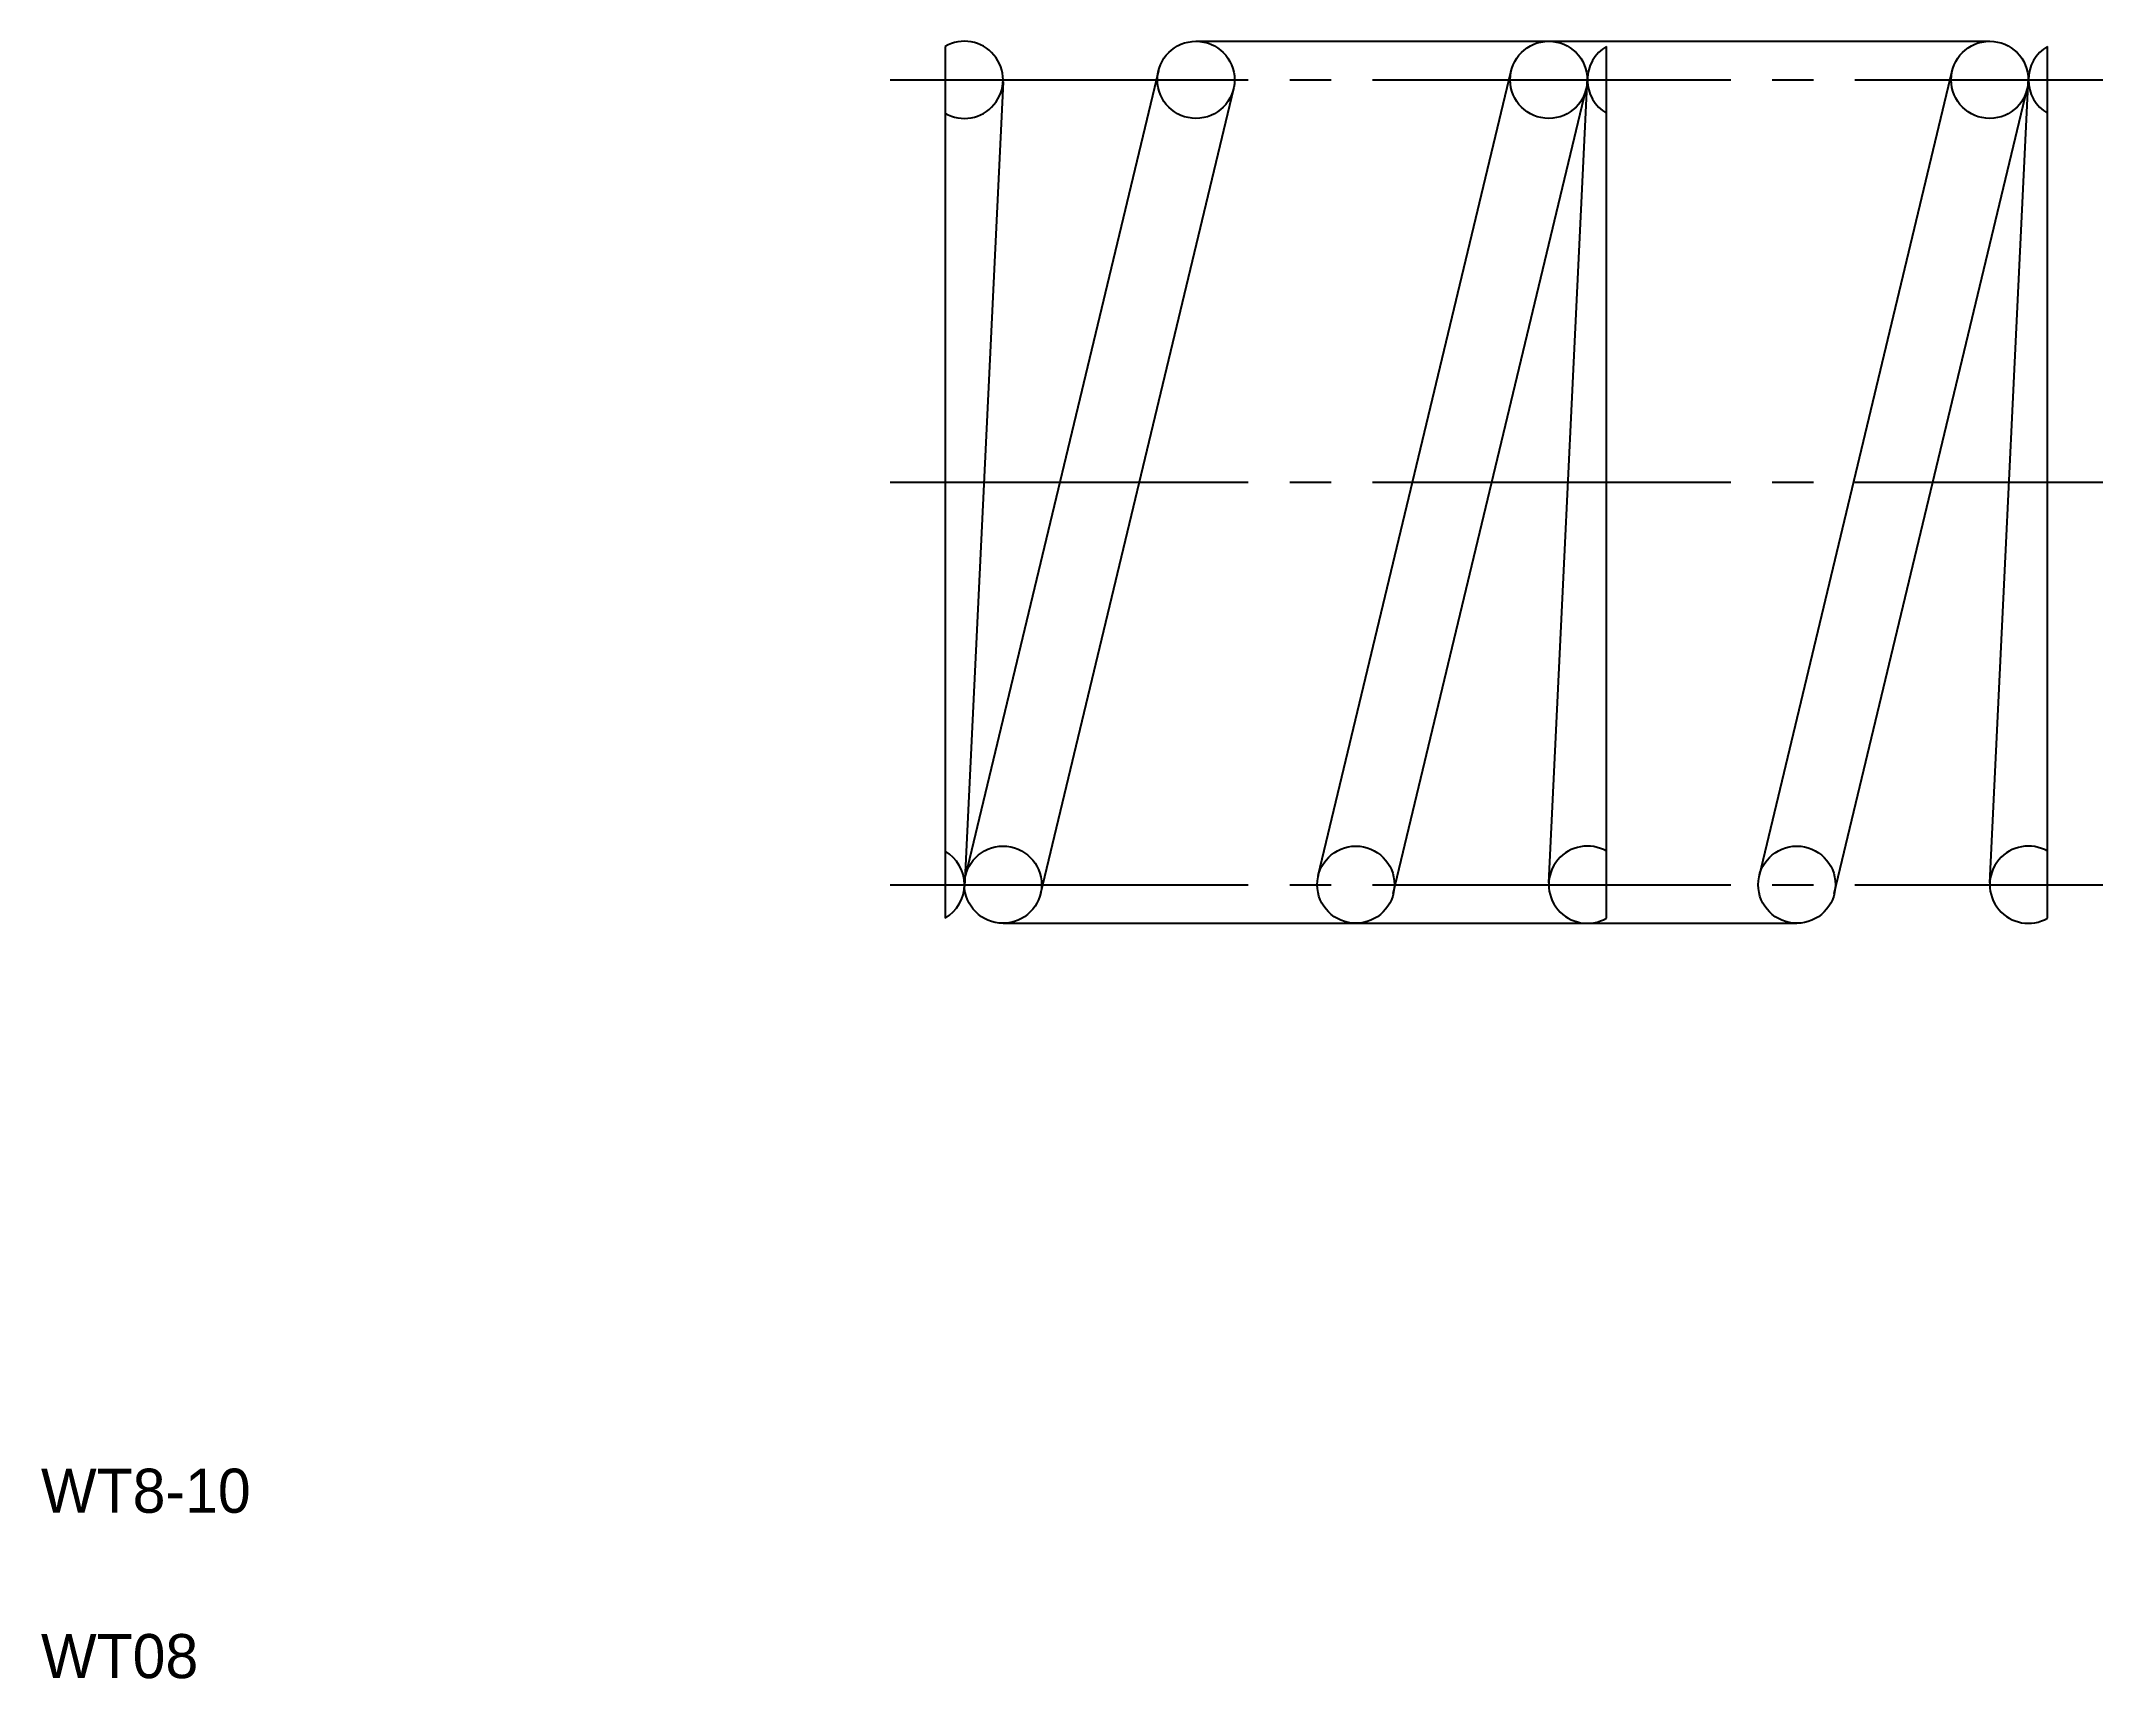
# Model space of a CAD drawing. Extents: x 1 to 19.7, y 1 to 15.8.
import ezdxf

# ---------------------------------------------------------------- set-up
doc = ezdxf.new("R2010")
doc.units = 0
doc.header["$LTSCALE"] = 0.25
doc.linetypes.add('CENTER', pattern=[17.5, 13, -1.5, 1.5, -1.5])
doc.linetypes.add('PHANTOM', pattern=[63.5, 31.75, -6.35, 6.35, -6.35, 6.35, -6.35])
doc.layers.get('0').update_dxf_attribs({"linetype": 'CONTINUOUS'})
doc.layers.add('CENTER', color=1, linetype='CENTER')

msp = doc.modelspace()

# ---------------------------------------------------------------- linework, layer by layer
for p, q in [((9.201, 15.8), (9.201, 7.894)), ((13.276, 15.847), (13.276, 15.847)), ((15.076, 15.847), (15.076, 15.847)), ((19.201, 7.894), (19.201, 15.8)), ((11.136, 15.579), (9.386, 8.279)), ((16.586, 8.279), (18.336, 15.579)), ((9.726, 15.48), (9.376, 8.18)), ((11.816, 15.416), (10.066, 8.116)), ((17.266, 8.116), (19.016, 15.416)), ((18.676, 8.214), (19.026, 15.514))]:
    msp.add_line(p, q)
at = {"color": 3, "linetype": 'PHANTOM'}
for p, q in [((11.476, 15.847), (18.676, 15.847)), ((15.201, 7.894), (15.201, 15.8)), ((12.586, 8.279), (14.336, 15.579)), ((13.266, 8.116), (15.016, 15.416)), ((14.676, 8.214), (15.026, 15.514)), ((9.726, 7.847), (16.926, 7.847))]:
    msp.add_line(p, q, dxfattribs=at)
for centre in [(11.476, 15.497), (18.676, 15.497), (9.726, 8.197), (16.926, 8.197)]:
    msp.add_circle(centre, 0.35)
for centre in [(14.676, 15.497), (12.926, 8.197)]:
    msp.add_circle(centre, 0.35, dxfattribs=at)
for centre, start, end in [((9.376, 15.497), 240, 120), ((19.376, 15.497), 120, 240), ((9.026, 8.197), 300, 60), ((19.026, 8.197), 60, 300)]:
    msp.add_arc(centre, 0.35, start, end)
for centre, start, end in [((15.376, 15.497), 120, 240), ((15.026, 8.197), 60, 300)]:
    msp.add_arc(centre, 0.35, start, end, dxfattribs=at)
at = {"layer": 'CENTER', "color": 1, "linetype": 'CENTER'}
for p, q in [((8.701, 15.497), (19.701, 15.497)), ((8.701, 11.847), (19.701, 11.847)), ((8.701, 8.197), (19.701, 8.197))]:
    msp.add_line(p, q, dxfattribs=at)

# ---------------------------------------------------------------- texts
for s, p in [('WT8-10', (1, 2.5)), ('WT08', (1, 1))]:
    msp.add_text(s, height=0.4).set_placement(p)

doc.saveas('drawing.dxf')
